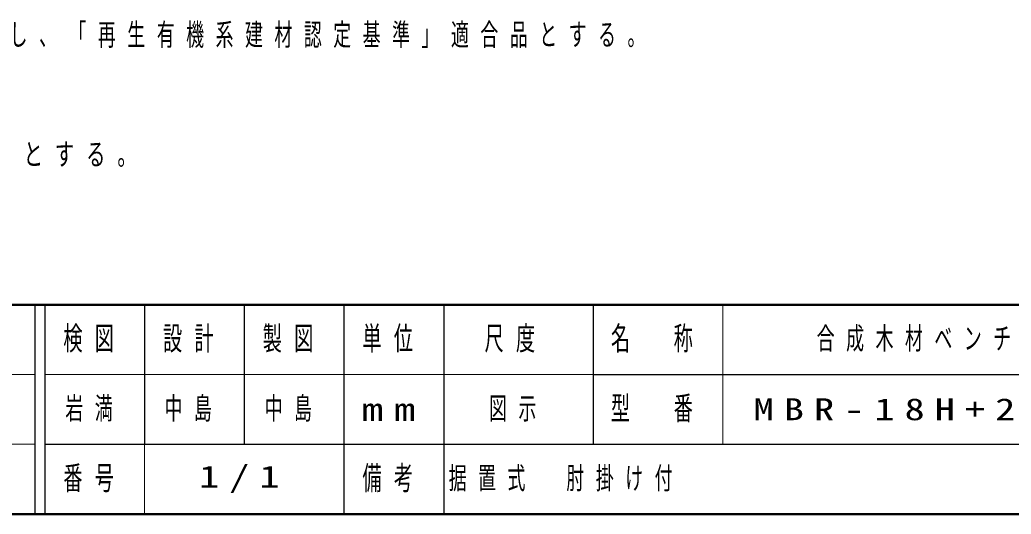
# Model space of a CAD drawing. Units: millimetres on the paper, scale 1:20. Extents: x -365 to 12, y -47 to 257.
# Drawn here: x -240 to -140.6, y 0 to 49.6 of the extents above; entities that cross this region are included whole.
import ezdxf

# ---------------------------------------------------------------- set-up
doc = ezdxf.new("R2010")
doc.units = ezdxf.units.MM
doc.layers.add('LY_1', color=7, linetype='Continuous', lineweight=25)
doc.layers.add('LY_2', color=7, linetype='Continuous', lineweight=13)
doc.styles.add('ＭＳ ゴシック', font='')
doc.styles.get('ＭＳ ゴシック').set_extended_font_data('MS Gothic')

msp = doc.modelspace()

# ---------------------------------------------------------------- linework, layer by layer
at = {"layer": 'LY_2', "lineweight": 50}
for p, q in [((-365, 21), (0, 21)), ((-365, 0), (0, 0))]:
    msp.add_line(p, q, dxfattribs=at)
at = {"layer": 'LY_2', "color": 211, "lineweight": 25}
for p, q in [((-238.5, 21), (-238.5, 0)), ((-237.5, 21), (-237.5, 0)), ((-227.5, 21), (-227.5, 7)), ((-217.5, 21), (-217.5, 7)), ((-207.5, 21), (-207.5, 0)), ((-197.5, 21), (-197.5, 7)), ((-182.5, 21), (-182.5, 7)), ((-182.5, 14), (-70, 14)), ((-237.5, 7), (0, 7))]:
    msp.add_line(p, q, dxfattribs=at)
at = {"layer": 'LY_2'}
for p, q in [((-169.5, 21), (-169.5, 7)), ((-365, 14), (-238.5, 14)), ((-237.5, 14), (-182.5, 14)), ((-365, 7), (-238.5, 7)), ((-227.5, 7), (-227.5, 0))]:
    msp.add_line(p, q, dxfattribs=at)
at = {"layer": 'LY_2', "lineweight": 25}
msp.add_line((-197.5, 7), (-197.5, 0), dxfattribs=at)

# ---------------------------------------------------------------- texts
at = {"layer": 'LY_1', "char_height": 2.199, "style": 'ＭＳ ゴシック'}
for s, insert, attachment_point in [('\\T1.64;\\W0.6;合成木材は、木粉入り再生プラスチック（ポリプロピレン系、色：サンディーブラウン）とし、「再生有機系建材認定基準」適合品とする。', (-362.052, 46.696), 7), ('\\T1.61;\\W0.65;肘掛けは、アルミ合金鋳物\u3000AC3Aとし、ウレタン樹脂塗料塗装（ダークグレー）仕上げとする。', (-362.052, 34.696), 7), ('\\T1.64;\\W0.6;合成木材ベンチ', (-149.75, 17.5), 5), ('\\T1.64;\\W0.6;岩満', (-232.5, 10.5), 5), ('\\T1.64;\\W0.6;中島', (-225.5, 10.5), 4), ('\\T1.64;\\W0.6;中島', (-212.5, 10.5), 5), ('\\T1.64;\\W0.6;図示', (-190, 10.5), 5), ('\\T1.5;\\W1.35;MBR-18H+2KA', (-149.75, 10.5), 5), ('\\T1.5;\\W1.35;1/1', (-217.5, 3.5), 5), ('\\T1.64;\\W0.6;据置式\u3000肘掛け付', (-197, 3.5), 4)]:
    msp.add_mtext(s, dxfattribs=dict(at, insert=insert, attachment_point=attachment_point))
at = {"layer": 'LY_2', "color": 4, "char_height": 2.346, "attachment_point": 5, "style": 'ＭＳ ゴシック'}
for s, insert in [('\\T1.64;\\W0.6;検図', (-232.5, 17.5)), ('\\T1.64;\\W0.6;設計', (-222.5, 17.5)), ('\\T1.64;\\W0.6;製図', (-212.5, 17.5)), ('\\T1.64;\\W0.6;単位', (-202.5, 17.5)), ('\\T1.64;\\W0.6;尺度', (-190.25, 17.5)), ('\\T1.64;\\W0.6;名\u3000称', (-176, 17.5)), ('\\T1.64;\\W0.6;型\u3000番', (-176, 10.5)), ('\\T1.5;\\W1.35;mm', (-202.5, 10.5)), ('\\T1.64;\\W0.6;番号', (-232.5, 3.5)), ('\\T1.64;\\W0.6;備考', (-202.5, 3.5))]:
    msp.add_mtext(s, dxfattribs=dict(at, insert=insert))

doc.saveas('drawing.dxf')
